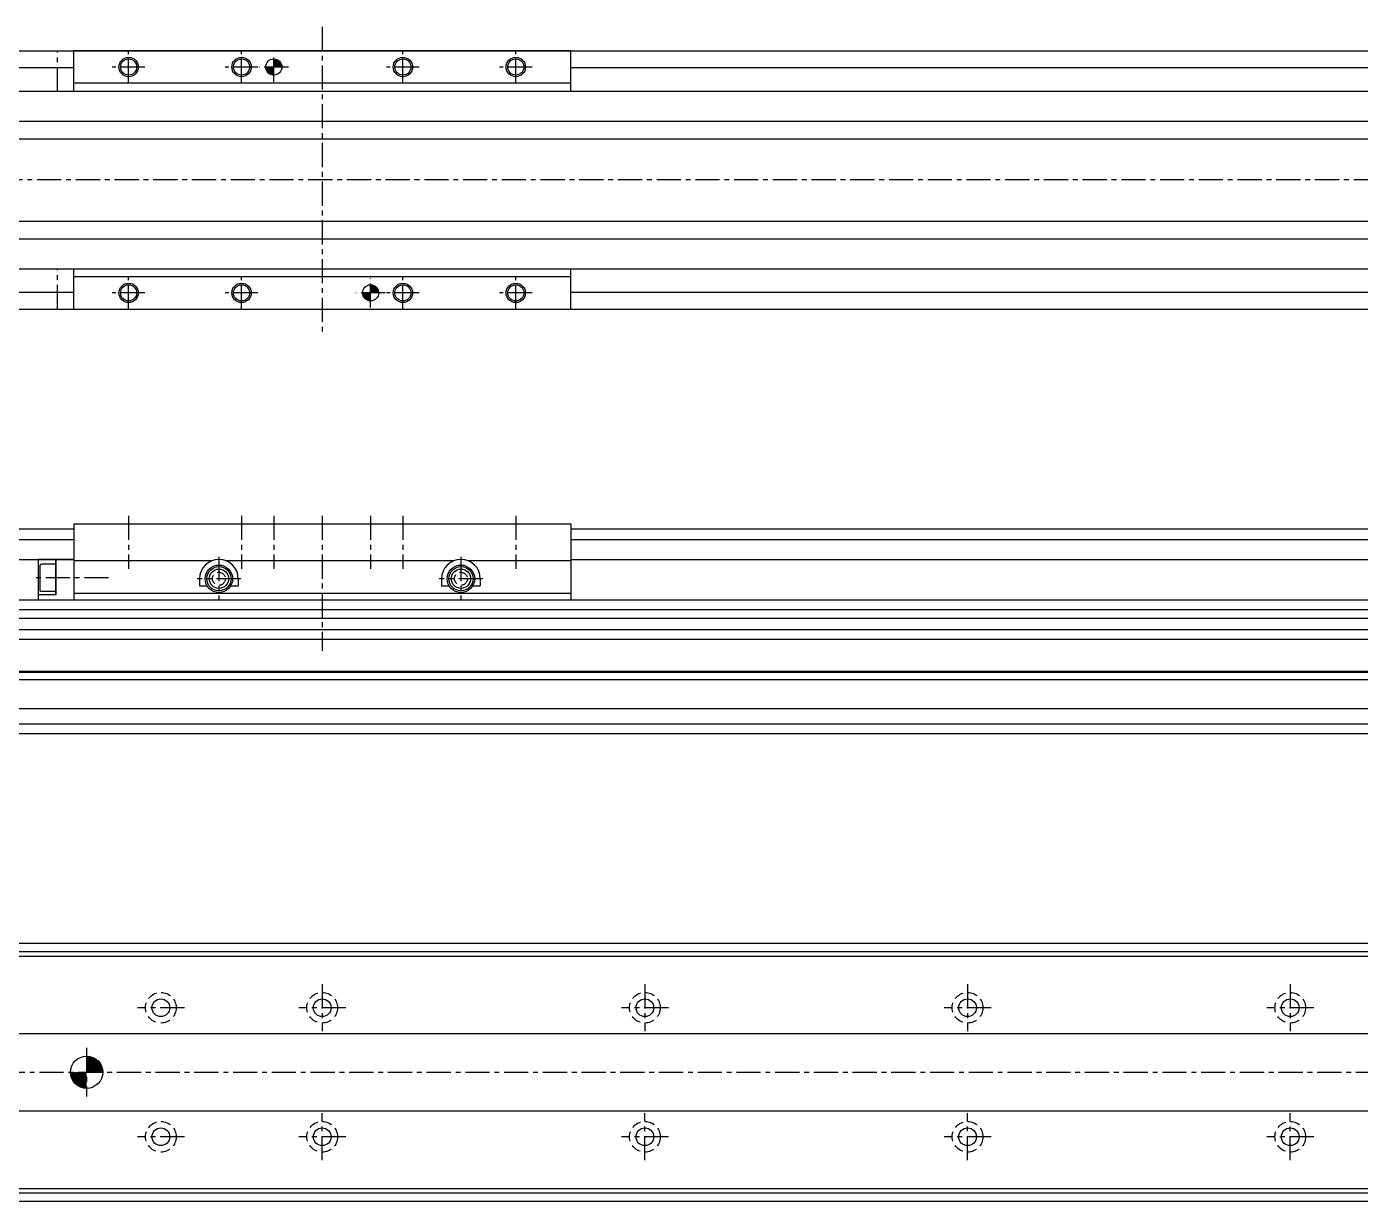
# Model space of a CAD drawing. Extents: x -708 to 734, y 146 to 576.
# Drawn here: x -392.4 to 20.9, y 211.8 to 575.9 of the extents above; entities that cross this region are included whole.
import ezdxf

# ---------------------------------------------------------------- set-up
doc = ezdxf.new("R2010")
doc.units = 0
for name, pattern in [('CENTER', [12, 7.5, -1.5, 1.5, -1.5]), ('DASHED', [4.5, 3, -1.5]), ('PHANTOM', [15, 7.5, -1.5, 1.5, -1.5, 1.5, -1.5])]:
    doc.linetypes.add(name, pattern=pattern)
doc.layers.get('0').update_dxf_attribs({"linetype": 'CONTINUOUS'})
doc.layers.add('CENTER', color=1, linetype='CENTER')

# ---------------------------------------------------------------- blocks, each defined once
blk = doc.blocks.new('*X7')
at = {"color": 0}
for p, q in [((-373.79, 256.43), (-373.41, 256.81)), ((-373.79, 255.98), (-373.01, 256.77)), ((-373.79, 255.53), (-372.63, 256.69)), ((-373.79, 255.08), (-372.28, 256.6)), ((-373.79, 254.64), (-371.95, 256.48)), ((-373.79, 254.19), (-371.64, 256.34)), ((-373.79, 253.74), (-371.35, 256.19)), ((-373.79, 253.3), (-371.07, 256.02)), ((-373.79, 252.85), (-370.81, 255.84)), ((-373.79, 252.4), (-370.56, 255.64)), ((-373.79, 251.95), (-370.32, 255.43)), ((-373.47, 251.83), (-370.1, 255.2)), ((-373.02, 251.83), (-369.89, 254.96)), ((-372.58, 251.83), (-369.7, 254.7)), ((-372.13, 251.83), (-369.53, 254.43)), ((-371.68, 251.83), (-369.36, 254.15)), ((-371.24, 251.83), (-369.22, 253.85)), ((-370.79, 251.83), (-369.09, 253.53)), ((-370.34, 251.83), (-368.98, 253.19)), ((-369.89, 251.83), (-368.9, 252.83)), ((-369.45, 251.83), (-368.83, 252.44)), ((-378.78, 251.44), (-378.39, 251.83)), ((-378.73, 251.04), (-377.94, 251.83)), ((-378.66, 250.67), (-377.5, 251.83)), ((-378.56, 250.32), (-377.05, 251.83)), ((-378.44, 249.99), (-376.6, 251.83)), ((-378.31, 249.68), (-376.15, 251.83)), ((-378.15, 249.38), (-375.71, 251.83)), ((-377.99, 249.1), (-375.26, 251.83)), ((-377.8, 248.84), (-374.81, 251.83)), ((-377.6, 248.59), (-374.37, 251.83)), ((-377.39, 248.36), (-373.92, 251.83)), ((-377.16, 248.14), (-373.79, 251.51)), ((-376.92, 247.93), (-373.79, 251.06)), ((-376.67, 247.74), (-373.79, 250.61)), ((-376.4, 247.56), (-373.79, 250.16)), ((-376.11, 247.4), (-373.79, 249.72)), ((-375.81, 247.25), (-373.79, 249.27)), ((-375.49, 247.13), (-373.79, 248.82)), ((-375.15, 247.02), (-373.79, 248.38)), ((-369, 251.83), (-368.8, 252.03)), ((-374.79, 246.93), (-373.79, 247.93)), ((-374.41, 246.87), (-373.79, 247.48)), ((-374, 246.83), (-373.79, 247.03))]:
    blk.add_line(p, q, dxfattribs=at)
blk = doc.blocks.new('*X8')
at = {"color": 0}
for p, q in [((-318.29, 563.34), (-318.27, 563.36)), ((-318.28, 563.13), (-318.05, 563.36)), ((-318.26, 562.93), (-317.82, 563.36)), ((-318.22, 562.75), (-317.6, 563.36)), ((-318.17, 562.57), (-317.38, 563.36)), ((-318.11, 562.41), (-317.15, 563.36)), ((-318.04, 562.26), (-316.93, 563.36)), ((-317.96, 562.11), (-316.71, 563.36)), ((-317.87, 561.97), (-316.48, 563.36)), ((-317.78, 561.84), (-316.26, 563.36)), ((-317.68, 561.72), (-316.04, 563.36)), ((-317.57, 561.6), (-315.81, 563.36)), ((-317.46, 561.5), (-315.79, 563.16)), ((-317.33, 561.39), (-315.79, 562.93)), ((-317.21, 561.3), (-315.79, 562.71)), ((-317.07, 561.21), (-315.79, 562.49)), ((-316.92, 561.13), (-315.79, 562.26)), ((-315.79, 565.84), (-315.77, 565.86)), ((-315.79, 565.62), (-315.56, 565.85)), ((-315.79, 565.39), (-315.36, 565.83)), ((-315.79, 565.17), (-315.18, 565.79)), ((-315.79, 564.95), (-315.01, 565.74)), ((-315.79, 564.72), (-314.84, 565.68)), ((-315.79, 564.5), (-314.69, 565.61)), ((-315.79, 564.28), (-314.54, 565.53)), ((-315.79, 564.05), (-314.41, 565.44)), ((-315.79, 563.83), (-314.27, 565.35)), ((-315.79, 563.61), (-314.15, 565.25)), ((-315.79, 563.38), (-314.04, 565.14)), ((-315.59, 563.36), (-313.93, 565.03)), ((-315.37, 563.36), (-313.83, 564.9)), ((-315.14, 563.36), (-313.73, 564.77)), ((-314.92, 563.36), (-313.64, 564.64)), ((-314.69, 563.36), (-313.56, 564.49)), ((-314.47, 563.36), (-313.49, 564.34)), ((-314.25, 563.36), (-313.43, 564.18)), ((-314.02, 563.36), (-313.38, 564.01)), ((-313.8, 563.36), (-313.34, 563.83)), ((-313.58, 563.36), (-313.31, 563.63)), ((-313.35, 563.36), (-313.3, 563.42)), ((-316.77, 561.06), (-315.79, 562.04)), ((-316.61, 561), (-315.79, 561.82)), ((-316.44, 560.95), (-315.79, 561.59)), ((-316.26, 560.91), (-315.79, 561.37)), ((-316.06, 560.88), (-315.79, 561.15)), ((-315.85, 560.86), (-315.79, 560.92))]:
    blk.add_line(p, q, dxfattribs=at)
blk = doc.blocks.new('*X9')
at = {"color": 0}
for p, q in [((-288.29, 493.17), (-288.1, 493.36)), ((-288.26, 492.97), (-287.87, 493.36)), ((-288.23, 492.79), (-287.65, 493.36)), ((-288.18, 492.61), (-287.43, 493.36)), ((-288.12, 492.45), (-287.2, 493.36)), ((-288.05, 492.29), (-286.98, 493.36)), ((-287.98, 492.14), (-286.75, 493.36)), ((-287.89, 492), (-286.53, 493.36)), ((-287.8, 491.87), (-286.31, 493.36)), ((-287.7, 491.75), (-286.08, 493.36)), ((-287.6, 491.63), (-285.86, 493.36)), ((-287.48, 491.52), (-285.79, 493.21)), ((-287.36, 491.42), (-285.79, 492.98)), ((-287.23, 491.32), (-285.79, 492.76)), ((-287.1, 491.23), (-285.79, 492.53)), ((-286.96, 491.15), (-285.79, 492.31)), ((-286.81, 491.08), (-285.79, 492.09)), ((-286.65, 491.01), (-285.79, 491.86)), ((-285.79, 495.67), (-285.6, 495.86)), ((-285.79, 495.44), (-285.4, 495.83)), ((-285.79, 495.22), (-285.22, 495.8)), ((-285.79, 494.99), (-285.04, 495.75)), ((-285.79, 494.77), (-284.88, 495.69)), ((-285.79, 494.55), (-284.72, 495.62)), ((-285.79, 494.32), (-284.57, 495.55)), ((-285.79, 494.1), (-284.43, 495.46)), ((-285.79, 493.88), (-284.3, 495.37)), ((-285.79, 493.65), (-284.18, 495.27)), ((-285.79, 493.43), (-284.06, 495.16)), ((-285.64, 493.36), (-283.95, 495.05)), ((-285.41, 493.36), (-283.85, 494.93)), ((-285.19, 493.36), (-283.75, 494.8)), ((-284.97, 493.36), (-283.66, 494.67)), ((-284.74, 493.36), (-283.58, 494.53)), ((-284.52, 493.36), (-283.51, 494.37)), ((-284.29, 493.36), (-283.44, 494.21)), ((-284.07, 493.36), (-283.39, 494.05)), ((-283.85, 493.36), (-283.35, 493.87)), ((-283.62, 493.36), (-283.31, 493.67)), ((-283.4, 493.36), (-283.3, 493.47)), ((-286.48, 490.96), (-285.79, 491.64)), ((-286.3, 490.91), (-285.79, 491.42)), ((-286.1, 490.88), (-285.79, 491.19)), ((-285.9, 490.87), (-285.79, 490.97))]:
    blk.add_line(p, q, dxfattribs=at)

msp = doc.modelspace()

# ---------------------------------------------------------------- linework, layer by layer
at = {"color": 7, "linetype": 'CONTINUOUS'}
for p, q in [((-537.79, 568.36), (720.21, 568.36)), ((-223.79, 568.36), (-377.79, 568.36)), ((-377.79, 555.86), (-377.79, 568.36)), ((-223.79, 555.86), (-223.79, 568.36)), ((-537.79, 563.16), (-377.79, 563.16)), ((-223.79, 563.16), (720.21, 563.16)), ((-223.79, 558.36), (-377.79, 558.36)), ((-537.79, 555.86), (720.21, 555.86)), ((-537.79, 546.63), (720.21, 546.63)), ((-537.79, 541.1), (720.21, 541.1)), ((-537.79, 515.63), (720.21, 515.63)), ((-537.79, 510.09), (720.21, 510.09)), ((-537.79, 500.86), (720.21, 500.86)), ((-377.79, 488.36), (-377.79, 500.86)), ((-223.79, 488.36), (-223.79, 500.86)), ((-223.79, 498.36), (-377.79, 498.36)), ((-537.79, 493.56), (-377.79, 493.56)), ((-223.79, 493.56), (720.21, 493.56)), ((-537.79, 488.36), (720.21, 488.36)), ((-377.79, 488.36), (-223.79, 488.36)), ((-377.79, 421.78), (-223.79, 421.78)), ((-377.79, 421.78), (-377.79, 398.28)), ((-223.79, 421.78), (-223.79, 398.28)), ((-537.79, 420.28), (-377.79, 420.28)), ((-223.79, 420.28), (723.21, 420.28)), ((-537.79, 416.92), (-377.79, 416.92)), ((-223.79, 416.92), (723.21, 416.92)), ((-537.79, 410.78), (-377.79, 410.78)), ((-388.79, 410.78), (-388.79, 398.28)), ((-377.79, 410.78), (-388.79, 410.78)), ((-377.79, 410.78), (-388.79, 410.78)), ((-383.29, 409.28), (-387.79, 409.28)), ((-383.29, 409.28), (-387.79, 409.28)), ((-383.29, 399.78), (-383.29, 410.78)), ((-383.29, 410.78), (-383.29, 399.78)), ((-377.79, 410.41), (-334.87, 410.41)), ((-330.72, 410.41), (-259.87, 410.41)), ((-255.72, 410.41), (-223.79, 410.41)), ((-223.79, 410.78), (723.21, 410.78)), ((-388.29, 408.78), (-388.29, 401.28)), ((-388.29, 408.78), (-388.29, 401.28)), ((-338.79, 404.78), (-338.79, 402.53)), ((-338.79, 402.53), (-336.4, 402.53)), ((-329.19, 402.53), (-326.79, 402.53)), ((-326.79, 404.78), (-326.79, 402.53)), ((-263.79, 404.78), (-263.79, 402.53)), ((-263.79, 402.53), (-261.4, 402.53)), ((-254.19, 402.53), (-251.79, 402.53)), ((-251.79, 404.78), (-251.79, 402.53)), ((-537.79, 398.28), (723.21, 398.28)), ((-383.29, 399.78), (-388.79, 399.78)), ((-383.29, 399.78), (-388.79, 399.78)), ((-383.29, 400.78), (-387.79, 400.78)), ((-383.29, 400.78), (-387.79, 400.78)), ((-377.79, 400.28), (-223.79, 400.28)), ((-537.79, 395.28), (723.21, 395.28)), ((-537.79, 392.53), (723.21, 392.53)), ((-537.79, 389.03), (723.21, 389.03)), ((-537.79, 386.02), (723.21, 386.02)), ((-537.79, 376.08), (723.21, 376.08)), ((-537.79, 375.78), (723.21, 375.78)), ((-537.79, 373.54), (723.21, 373.54)), ((-537.79, 364.55), (723.21, 364.55)), ((-537.79, 359.78), (723.21, 359.78)), ((-537.79, 356.78), (723.21, 356.78)), ((-537.79, 291.83), (720.21, 291.83)), ((-537.79, 289.23), (720.21, 289.23)), ((-537.79, 287.83), (720.21, 287.83)), ((-537.79, 263.83), (720.21, 263.83)), ((-537.79, 239.83), (720.21, 239.83)), ((-537.79, 215.83), (720.21, 215.83)), ((-537.79, 214.43), (720.21, 214.43)), ((-537.79, 211.83), (720.21, 211.83))]:
    msp.add_line(p, q, dxfattribs=at)
at = {"color": 3, "linetype": 'PHANTOM'}
for p, q in [((-382.79, 555.86), (-382.79, 568.36)), ((-382.79, 488.36), (-382.79, 500.86))]:
    msp.add_line(p, q, dxfattribs=at)
at = {"color": 7, "linetype": 'CONTINUOUS'}
for centre, radius in [((-360.79, 563.36), 3), ((-325.79, 563.36), 3), ((-275.79, 563.36), 3), ((-240.79, 563.36), 3), ((-360.79, 563.36), 2.5), ((-325.79, 563.36), 2.5), ((-315.79, 563.36), 2.5), ((-275.79, 563.36), 2.5), ((-240.79, 563.36), 2.5), ((-360.79, 493.36), 3), ((-325.79, 493.36), 3), ((-275.79, 493.36), 3), ((-240.79, 493.36), 3), ((-360.79, 493.36), 2.5), ((-325.79, 493.36), 2.5), ((-285.79, 493.36), 2.5), ((-275.79, 493.36), 2.5), ((-240.79, 493.36), 2.5), ((-332.79, 404.78), 4.25), ((-332.79, 404.78), 3.75), ((-332.79, 404.78), 3), ((-257.79, 404.78), 4.25), ((-257.79, 404.78), 3.75), ((-257.79, 404.78), 3), ((-350.79, 271.83), 2.75), ((-300.79, 271.83), 2.75), ((-200.79, 271.83), 2.75), ((-100.79, 271.83), 2.75), ((-0.79, 271.83), 2.75), ((-373.79, 251.83), 5), ((-350.79, 231.83), 2.75), ((-300.79, 231.83), 2.75), ((-200.79, 231.83), 2.75), ((-100.79, 231.83), 2.75), ((-0.79, 231.83), 2.75)]:
    msp.add_circle(centre, radius, dxfattribs=at)
at = {"color": 3, "linetype": 'DASHED'}
for centre, radius in [((-332.79, 404.78), 2), ((-257.79, 404.78), 2), ((-350.79, 271.83), 4.75), ((-300.79, 271.83), 4.75), ((-200.79, 271.83), 4.75), ((-100.79, 271.83), 4.75), ((-0.79, 271.83), 4.75), ((-350.79, 231.83), 4.75), ((-300.79, 231.83), 4.75), ((-200.79, 231.83), 4.75), ((-100.79, 231.83), 4.75), ((-0.79, 231.83), 4.75)]:
    msp.add_circle(centre, radius, dxfattribs=at)
at = {"color": 7, "linetype": 'CONTINUOUS'}
for centre, radius, start, end in [((-387.79, 408.78), 0.5, 90, 180), ((-387.79, 408.78), 0.5, 90, 180), ((-332.79, 404.78), 6, 0, 180), ((-257.79, 404.78), 6, 0, 180), ((-387.79, 401.28), 0.5, 180, 270), ((-387.79, 401.28), 0.5, 180, 270)]:
    msp.add_arc(centre, radius, start, end, dxfattribs=at)
at = {"layer": 'CENTER', "color": 1, "linetype": 'CENTER'}
for p, q in [((-300.79, 575.86), (-300.79, 480.86)), ((-360.79, 558.32), (-360.79, 568.4)), ((-325.79, 558.32), (-325.79, 568.4)), ((-315.79, 558.82), (-315.79, 567.9)), ((-275.79, 558.32), (-275.79, 568.4)), ((-240.79, 558.32), (-240.79, 568.4)), ((-355.75, 563.36), (-365.83, 563.36)), ((-320.75, 563.36), (-330.83, 563.36)), ((-311.25, 563.36), (-320.33, 563.36)), ((-270.75, 563.36), (-280.83, 563.36)), ((-235.75, 563.36), (-245.83, 563.36)), ((734.36, 528.36), (-575.21, 528.36)), ((-360.79, 488.32), (-360.79, 498.4)), ((-325.79, 488.32), (-325.79, 498.4)), ((-285.79, 488.82), (-285.79, 497.9)), ((-275.79, 488.32), (-275.79, 498.4)), ((-240.79, 488.32), (-240.79, 498.4)), ((-355.75, 493.36), (-365.83, 493.36)), ((-320.75, 493.36), (-330.83, 493.36)), ((-281.25, 493.36), (-290.33, 493.36)), ((-270.75, 493.36), (-280.83, 493.36)), ((-235.75, 493.36), (-245.83, 493.36)), ((-360.79, 424.28), (-360.79, 407.82)), ((-325.79, 424.28), (-325.79, 407.82)), ((-315.79, 424.28), (-315.79, 407.82)), ((-300.79, 424.28), (-300.79, 382.4)), ((-285.79, 424.28), (-285.79, 407.82)), ((-275.79, 424.28), (-275.79, 407.82)), ((-240.79, 424.28), (-240.79, 407.82)), ((-332.79, 411.57), (-332.79, 397.99)), ((-257.79, 411.57), (-257.79, 397.99)), ((-366.98, 405.03), (-390.95, 405.03)), ((-326, 404.78), (-339.58, 404.78)), ((-251, 404.78), (-264.58, 404.78)), ((-300.79, 279.12), (-300.79, 264.54)), ((-200.79, 279.12), (-200.79, 264.54)), ((-100.79, 279.12), (-100.79, 264.54)), ((-0.79, 279.12), (-0.79, 264.54)), ((-343.5, 271.83), (-358.08, 271.83)), ((-293.5, 271.83), (-308.08, 271.83)), ((-193.5, 271.83), (-208.08, 271.83)), ((-93.5, 271.83), (-108.08, 271.83)), ((6.5, 271.83), (-8.08, 271.83)), ((-373.79, 259.37), (-373.79, 244.29)), ((-556.42, 251.83), (731.43, 251.83)), ((-300.79, 224.54), (-300.79, 239.12)), ((-200.79, 224.54), (-200.79, 239.12)), ((-100.79, 224.54), (-100.79, 239.12)), ((-0.79, 224.54), (-0.79, 239.12)), ((-343.5, 231.83), (-358.08, 231.83)), ((-293.5, 231.83), (-308.08, 231.83)), ((-193.5, 231.83), (-208.08, 231.83)), ((-93.5, 231.83), (-108.08, 231.83)), ((6.5, 231.83), (-8.08, 231.83))]:
    msp.add_line(p, q, dxfattribs=at)

# ---------------------------------------------------------------- block references
at = {"color": 7, "linetype": 'CONTINUOUS'}
for name in ['*X8', '*X9', '*X7']:
    msp.add_blockref(name, (0, 0), dxfattribs=at)

doc.saveas('drawing.dxf')
